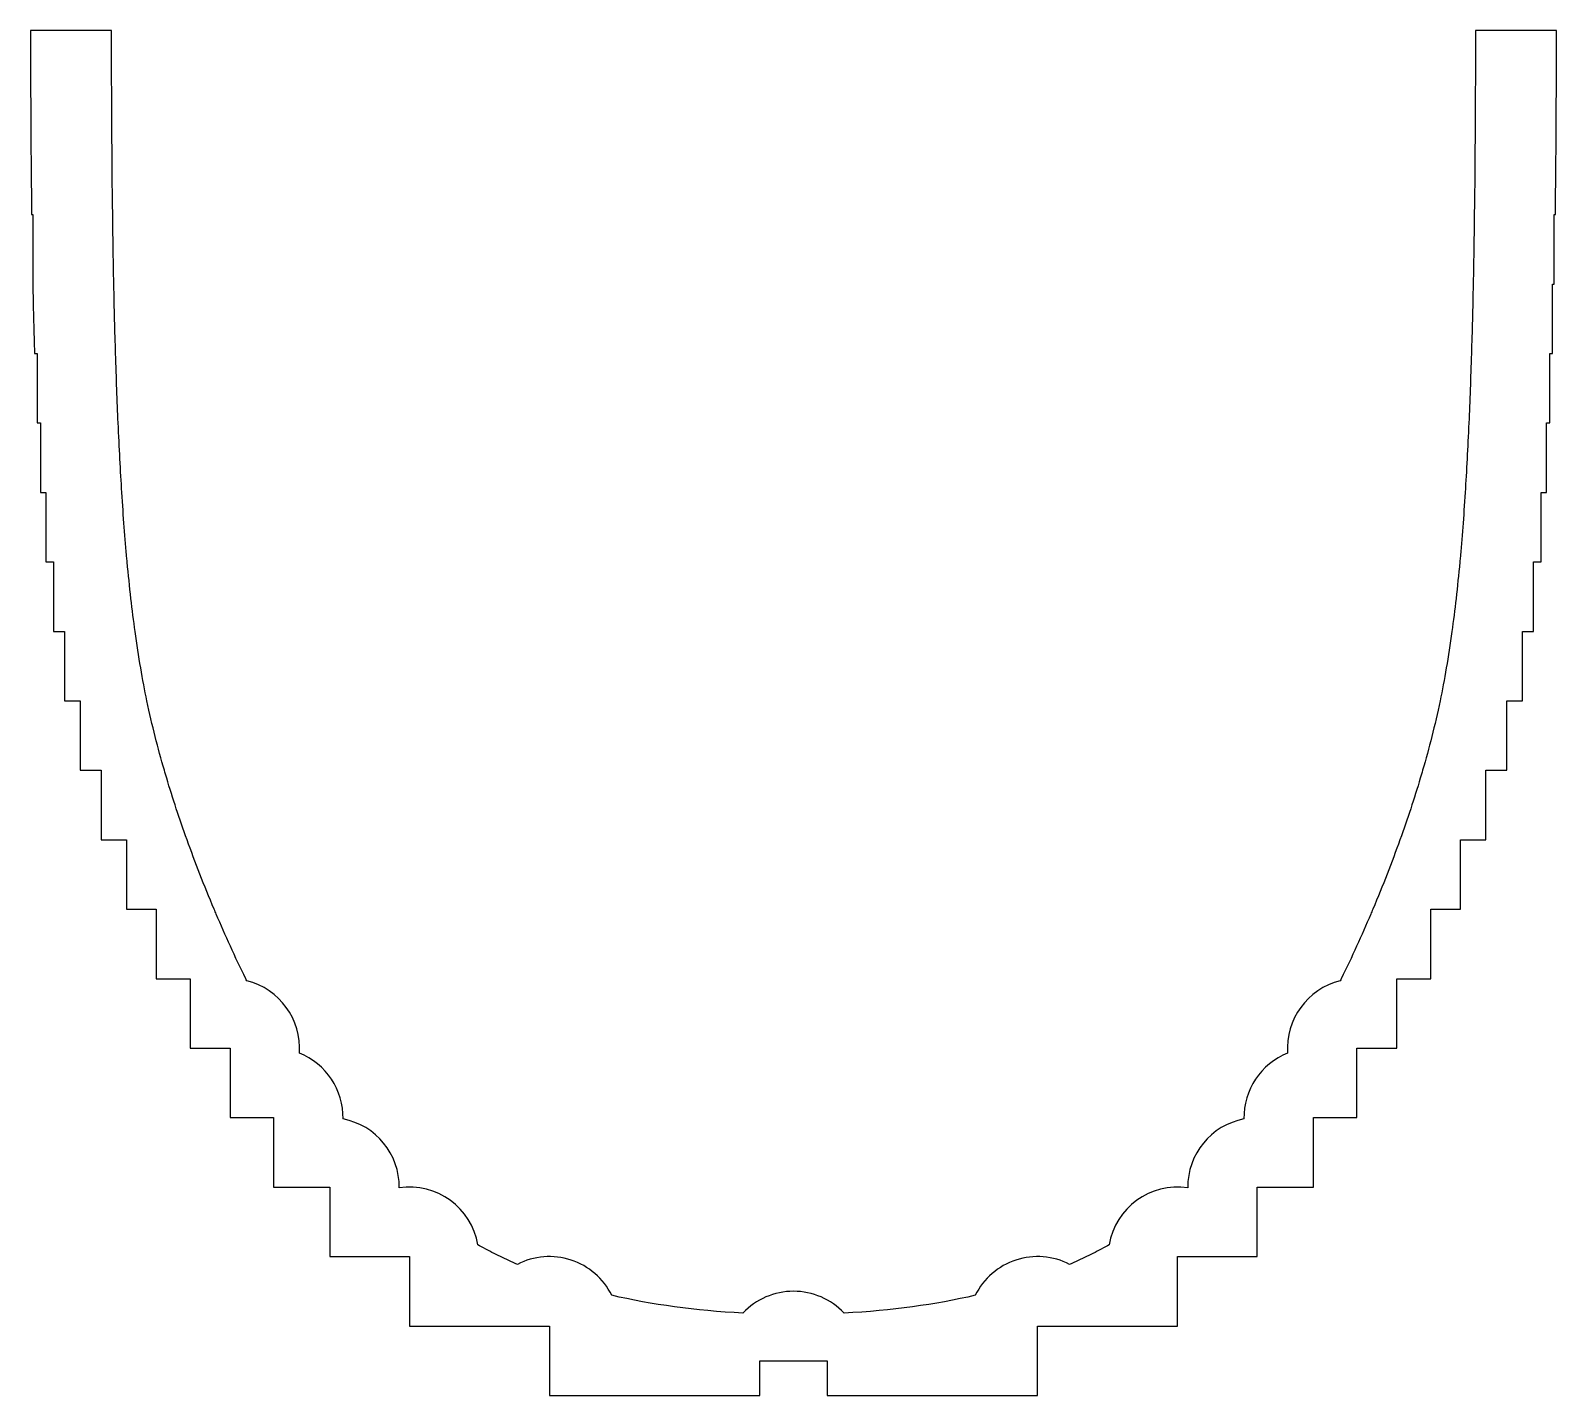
# Model space of a CAD drawing. Header units: millimetres. Extents: x -32.9 to 32.9, y 4.4 to 63.3.
import ezdxf

# ---------------------------------------------------------------- set-up
doc = ezdxf.new("R2010")
doc.units = ezdxf.units.MM
doc.layers.get('0').update_dxf_attribs({"linetype": 'CONTINUOUS'})

msp = doc.modelspace()

# ---------------------------------------------------------------- linework, layer by layer
for p, q in [((-29.444, 63.327), (-32.944, 63.327)), ((32.944, 63.327), (29.444, 63.327)), ((-32.897, 55.377), (-32.848, 55.377)), ((-32.848, 55.377), (-32.848, 52.377)), ((32.848, 52.377), (32.848, 55.377)), ((32.848, 55.377), (32.897, 55.377)), ((32.773, 49.377), (32.773, 52.377)), ((32.773, 52.377), (32.848, 52.377)), ((-32.773, 49.377), (-32.664, 49.377)), ((-32.664, 49.377), (-32.664, 46.377)), ((32.664, 46.377), (32.664, 49.377)), ((32.664, 49.377), (32.773, 49.377)), ((-32.664, 46.377), (-32.508, 46.377)), ((-32.508, 46.377), (-32.508, 43.377)), ((32.508, 43.377), (32.508, 46.377)), ((32.508, 46.377), (32.664, 46.377)), ((-32.508, 43.377), (-32.284, 43.377)), ((-32.284, 43.377), (-32.284, 40.377)), ((32.284, 40.377), (32.284, 43.377)), ((32.284, 43.377), (32.508, 43.377)), ((-32.284, 40.377), (-31.959, 40.377)), ((-31.959, 40.377), (-31.959, 37.377)), ((31.959, 37.377), (31.959, 40.377)), ((31.959, 40.377), (32.284, 40.377)), ((-31.959, 37.377), (-31.483, 37.377)), ((-31.483, 37.377), (-31.483, 34.377)), ((31.483, 34.377), (31.483, 37.377)), ((31.483, 37.377), (31.959, 37.377)), ((-31.483, 34.377), (-30.798, 34.377)), ((-30.798, 34.377), (-30.798, 31.377)), ((30.798, 31.377), (30.798, 34.377)), ((30.798, 34.377), (31.483, 34.377)), ((-30.798, 31.377), (-29.892, 31.377)), ((-29.892, 31.377), (-29.892, 28.377)), ((29.892, 28.377), (29.892, 31.377)), ((29.892, 31.377), (30.798, 31.377)), ((-29.892, 28.377), (-28.795, 28.377)), ((-28.795, 28.377), (-28.795, 25.377)), ((28.795, 25.377), (28.795, 28.377)), ((28.795, 28.377), (29.892, 28.377)), ((-28.795, 25.377), (-27.522, 25.377)), ((-27.522, 25.377), (-27.522, 22.377)), ((27.522, 22.377), (27.522, 25.377)), ((27.522, 25.377), (28.795, 25.377)), ((-27.522, 22.377), (-26.044, 22.377)), ((-26.044, 22.377), (-26.044, 19.377)), ((26.044, 19.377), (26.044, 22.377)), ((26.044, 22.377), (27.522, 22.377)), ((-26.044, 19.377), (-24.328, 19.377)), ((-24.328, 19.377), (-24.328, 16.377)), ((24.328, 16.377), (24.328, 19.377)), ((24.328, 19.377), (26.044, 19.377)), ((-24.328, 16.377), (-22.45, 16.377)), ((-22.45, 16.377), (-22.45, 13.377)), ((22.45, 13.377), (22.45, 16.377)), ((22.45, 16.377), (24.328, 16.377)), ((-22.45, 13.377), (-20.023, 13.377)), ((-20.023, 13.377), (-20.023, 10.377)), ((20.023, 10.377), (20.023, 13.377)), ((20.023, 13.377), (22.45, 13.377)), ((-20.023, 10.377), (-16.584, 10.377)), ((-16.584, 10.377), (-16.584, 7.377)), ((16.584, 7.377), (16.584, 10.377)), ((16.584, 10.377), (20.023, 10.377)), ((-16.584, 7.377), (-10.541, 7.377)), ((-10.541, 7.377), (-10.541, 4.377)), ((10.541, 4.377), (10.541, 7.377)), ((10.541, 7.377), (16.584, 7.377)), ((-1.45, 4.377), (-1.45, 5.877)), ((-1.45, 5.877), (1.45, 5.877)), ((1.45, 5.877), (1.45, 4.377)), ((-10.541, 4.377), (-1.45, 4.377)), ((1.45, 4.377), (10.541, 4.377))]:
    msp.add_line(p, q)
for centre, start, end in [((-24.328, 19.377), -4.0982, 76.06224), ((24.328, 19.377), 103.93776, 184.0982), ((-22.45, 16.377), -1.05435, 68.20743), ((22.45, 16.377), 111.79257, 181.05435), ((-20.023, 13.377), -0.61789, 78.99157), ((20.023, 13.377), 101.00843, 180.61789), ((-16.584, 10.377), 9.67456, 98.42204), ((16.584, 10.377), 81.57796, 170.32544), ((-10.541, 7.377), 26.25843, 117.40208), ((10.541, 7.377), 62.59792, 153.74157), ((0, 5.877), 43.2499, 136.7501)]:
    msp.add_arc(centre, 3, start, end)
for points in [[(-32.944, 63.327), (-32.944, 60.429), (-32.929, 57.784), (-32.897, 55.377)], [(-29.397, 55.377), (-29.428, 57.778), (-29.444, 60.424), (-29.444, 63.327)], [(29.444, 63.327), (29.444, 60.424), (29.428, 57.778), (29.397, 55.377)], [(32.897, 55.377), (32.929, 57.784), (32.944, 60.429), (32.944, 63.327)], [(-29.271, 49.377), (-29.3, 50.324), (-29.325, 51.323), (-29.347, 52.377)], [(29.347, 52.377), (29.325, 51.323), (29.3, 50.324), (29.271, 49.377)], [(-29.16, 46.377), (-29.201, 47.316), (-29.238, 48.314), (-29.271, 49.377)], [(29.271, 49.377), (29.238, 48.314), (29.201, 47.316), (29.16, 46.377)], [(-29.001, 43.377), (-29.06, 44.305), (-29.113, 45.302), (-29.16, 46.377)], [(29.16, 46.377), (29.113, 45.302), (29.06, 44.305), (29.001, 43.377)], [(-28.43, 37.377), (-28.554, 38.282), (-28.667, 39.272), (-28.77, 40.377)], [(28.77, 40.377), (28.667, 39.272), (28.554, 38.282), (28.43, 37.377)], [(-27.917, 34.377), (-28.107, 35.287), (-28.277, 36.268), (-28.43, 37.377)], [(28.43, 37.377), (28.277, 36.268), (28.107, 35.287), (27.917, 34.377)], [(-27.164, 31.377), (-27.445, 32.34), (-27.695, 33.309), (-27.917, 34.377)], [(27.917, 34.377), (27.695, 33.309), (27.445, 32.34), (27.164, 31.377)], [(-25.014, 25.377), (-25.447, 26.407), (-25.836, 27.402), (-26.187, 28.377)], [(26.187, 28.377), (25.836, 27.402), (25.447, 26.407), (25.014, 25.377)], [(-23.606, 22.289), (-23.62, 22.318), (-23.635, 22.348), (-23.649, 22.377)], [(23.649, 22.377), (23.635, 22.348), (23.62, 22.318), (23.606, 22.289)], [(-11.922, 10.041), (-12.17, 10.149), (-12.414, 10.261), (-12.654, 10.377)], [(12.654, 10.377), (12.414, 10.261), (12.17, 10.149), (11.922, 10.041)], [(-2.185, 7.933), (-4.236, 8.04), (-6.121, 8.3), (-7.851, 8.704)], [(7.851, 8.704), (6.121, 8.3), (4.236, 8.04), (2.185, 7.933)]]:
    msp.add_open_spline(points, degree=3)
for points, knots in [([(-29.347, 52.377), (-29.358, 52.911), (-29.368, 53.458), (-29.377, 54.02), (-29.384, 54.464), (-29.391, 54.916), (-29.397, 55.377)], [0.92867129, 0.92867129, 0.92867129, 0.92867129, 0.94078026, 0.94078026, 0.94078026, 0.95032681, 0.95032681, 0.95032681, 0.95032681]), ([(29.397, 55.377), (29.391, 54.916), (29.384, 54.464), (29.377, 54.02), (29.368, 53.458), (29.358, 52.911), (29.347, 52.377)], [-0.95032681, -0.95032681, -0.95032681, -0.95032681, -0.94078026, -0.94078026, -0.94078026, -0.92867129, -0.92867129, -0.92867129, -0.92867129]), ([(-32.848, 52.377), (-32.846, 52.323), (-32.845, 52.269), (-32.844, 52.215), (-32.824, 51.223), (-32.8, 50.278), (-32.773, 49.377)], [-0.92921641, -0.92921641, -0.92921641, -0.92921641, -0.92800427, -0.92800427, -0.92800427, -0.90564386, -0.90564386, -0.90564386, -0.90564386]), ([(-28.77, 40.377), (-28.773, 40.417), (-28.777, 40.457), (-28.781, 40.498), (-28.861, 41.378), (-28.935, 42.334), (-29.001, 43.377)], [0.8109998, 0.8109998, 0.8109998, 0.8109998, 0.81258172, 0.81258172, 0.81258172, 0.84714934, 0.84714934, 0.84714934, 0.84714934]), ([(29.001, 43.377), (28.935, 42.334), (28.861, 41.378), (28.781, 40.498), (28.777, 40.457), (28.773, 40.417), (28.77, 40.377)], [-0.84714934, -0.84714934, -0.84714934, -0.84714934, -0.81258172, -0.81258172, -0.81258172, -0.8109998, -0.8109998, -0.8109998, -0.8109998]), ([(-26.187, 28.377), (-26.511, 29.279), (-26.802, 30.163), (-27.065, 31.041), (-27.099, 31.153), (-27.132, 31.265), (-27.164, 31.377)], [0.58599412, 0.58599412, 0.58599412, 0.58599412, 0.64344835, 0.64344835, 0.64344835, 0.65076551, 0.65076551, 0.65076551, 0.65076551]), ([(27.164, 31.377), (27.132, 31.265), (27.099, 31.153), (27.065, 31.041), (26.802, 30.163), (26.511, 29.279), (26.187, 28.377)], [-0.65076551, -0.65076551, -0.65076551, -0.65076551, -0.64344835, -0.64344835, -0.64344835, -0.58599412, -0.58599412, -0.58599412, -0.58599412]), ([(-23.649, 22.377), (-24.113, 23.316), (-24.536, 24.253), (-24.924, 25.166), (-24.954, 25.237), (-24.984, 25.307), (-25.014, 25.377)], [0.46481161, 0.46481161, 0.46481161, 0.46481161, 0.51962248, 0.51962248, 0.51962248, 0.52385578, 0.52385578, 0.52385578, 0.52385578]), ([(25.014, 25.377), (24.984, 25.307), (24.954, 25.237), (24.924, 25.166), (24.536, 24.253), (24.113, 23.316), (23.649, 22.377)], [-0.52385578, -0.52385578, -0.52385578, -0.52385578, -0.51962248, -0.51962248, -0.51962248, -0.46481161, -0.46481161, -0.46481161, -0.46481161]), ([(-12.654, 10.377), (-12.9, 10.496), (-13.142, 10.62), (-13.379, 10.747), (-13.462, 10.791), (-13.545, 10.836), (-13.626, 10.881)], [0.18258111, 0.18258111, 0.18258111, 0.18258111, 0.19593292, 0.19593292, 0.19593292, 0.20058652, 0.20058652, 0.20058652, 0.20058652]), ([(13.626, 10.881), (13.545, 10.836), (13.462, 10.791), (13.379, 10.747), (13.142, 10.62), (12.9, 10.496), (12.654, 10.377)], [-0.20058652, -0.20058652, -0.20058652, -0.20058652, -0.19593292, -0.19593292, -0.19593292, -0.18258111, -0.18258111, -0.18258111, -0.18258111])]:
    msp.add_open_spline(points, degree=3, knots=knots)

doc.saveas('drawing.dxf')
